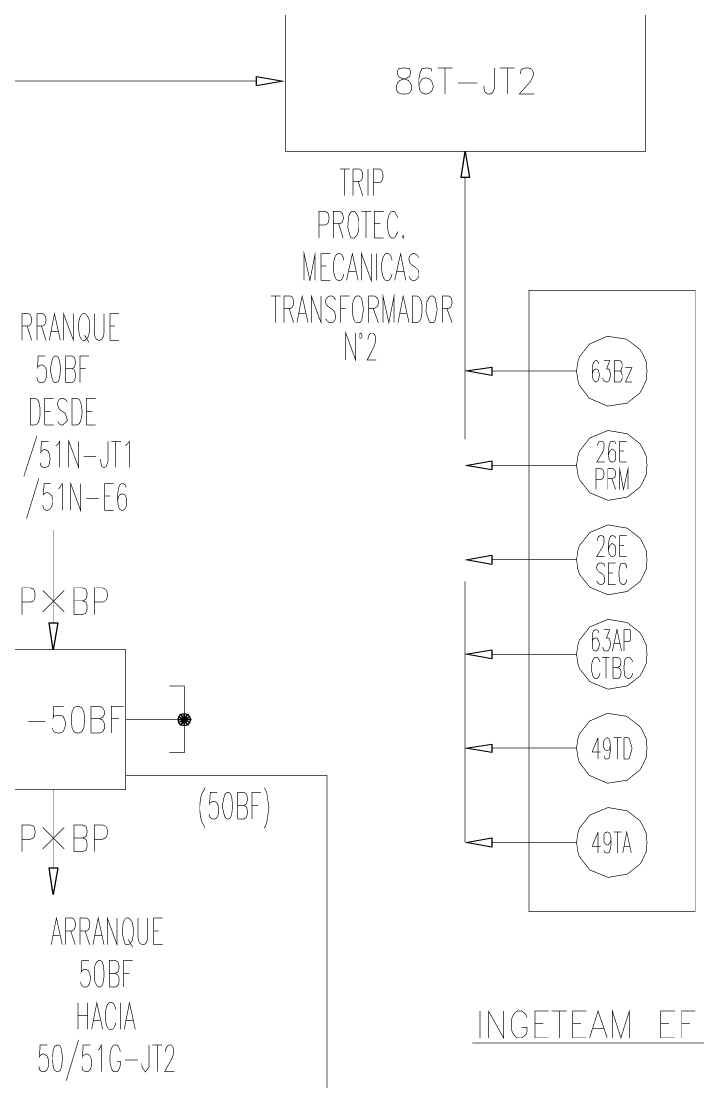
# Model space of a CAD drawing. Header units: millimetres. Extents: x -1355 to 3509, y -1443 to -567.
# Drawn here: x 3351.4 to 3398.1, y -911.3 to -838 of the extents above; entities that cross this region are included whole.
import ezdxf

# ---------------------------------------------------------------- set-up
doc = ezdxf.new("R2010")
doc.units = ezdxf.units.MM

msp = doc.modelspace()

# ---------------------------------------------------------------- linework, layer by layer
at = {"color": 0, "const_width": 0.045}
for points in [[(3394.509, -846.997), (3394.509, -837.267), (3369.6, -837.267), (3369.6, -846.997), (3394.509, -846.997)], [(3377.661, -841.231), (3377.438, -841.276), (3377.347, -841.455), (3377.347, -841.636), (3377.438, -841.816), (3377.573, -841.907), (3377.887, -841.997), (3378.113, -842.085), (3378.248, -842.267), (3378.339, -842.446), (3378.339, -842.718), (3378.248, -842.854), (3378.203, -842.942), (3377.978, -843.032), (3377.661, -843.032), (3377.438, -842.942), (3377.347, -842.854), (3377.3, -842.718), (3377.3, -842.446), (3377.347, -842.267), (3377.526, -842.085), (3377.752, -841.997), (3378.022, -841.907), (3378.203, -841.816), (3378.248, -841.636), (3378.248, -841.455), (3378.203, -841.276), (3377.978, -841.231), (3377.661, -841.231)], [(3374.195, -851.141), (3374.104, -851.232), (3374.013, -851.411), (3373.978, -851.505), (3373.922, -852.235), (3374.107, -852.921), (3374.195, -852.989), (3374.374, -852.989), (3374.465, -852.897), (3374.6, -852.716), (3374.643, -852.537), (3374.688, -852.268), (3374.688, -851.816), (3374.643, -851.59), (3374.6, -851.411), (3374.465, -851.232), (3374.374, -851.141), (3374.195, -851.141)], [(3377.752, -852.807), (3377.708, -852.897), (3377.752, -852.989), (3377.796, -852.897), (3377.752, -852.807)], [(3386.447, -899.565), (3386.447, -856.59), (3397.932, -856.59), (3397.932, -899.565), (3386.447, -899.565)], [(3374.509, -856.997), (3374.418, -857.086), (3374.329, -857.268), (3374.283, -857.402), (3374.239, -857.672), (3374.239, -858.123), (3374.283, -858.394), (3374.329, -858.572), (3374.418, -858.754), (3374.509, -858.842), (3374.734, -858.842), (3374.825, -858.754), (3374.884, -858.66), (3375.013, -857.921), (3374.889, -857.182), (3374.825, -857.086), (3374.734, -856.997), (3374.509, -856.997)], [(3378.383, -858.842), (3378.383, -856.997), (3378.7, -856.997), (3378.878, -857.086), (3378.969, -857.268), (3379.013, -857.402), (3379.057, -857.672), (3379.057, -858.123), (3379.013, -858.394), (3378.969, -858.572), (3378.878, -858.754), (3378.7, -858.842), (3378.383, -858.842)], [(3379.643, -856.997), (3379.553, -857.086), (3379.465, -857.268), (3379.397, -857.349), (3379.321, -858.068), (3379.555, -858.772), (3379.643, -858.842), (3379.826, -858.842), (3379.914, -858.754), (3379.972, -858.66), (3380.104, -857.921), (3379.978, -857.182), (3379.914, -857.086), (3379.826, -856.997), (3379.643, -856.997)], [(3355.59, -858.212), (3355.499, -858.303), (3355.408, -858.484), (3355.365, -858.62), (3355.32, -858.889), (3355.32, -859.338), (3355.365, -859.61), (3355.408, -859.789), (3355.499, -859.968), (3355.59, -860.06), (3355.769, -860.06), (3355.86, -859.968), (3355.995, -859.789), (3356.039, -859.61), (3356.086, -859.338), (3356.086, -858.889), (3356.039, -858.62), (3355.995, -858.484), (3355.86, -858.303), (3355.769, -858.212), (3355.59, -858.212)], [(3374.914, -859.745), (3374.869, -859.608), (3374.825, -859.563), (3374.734, -859.608), (3374.734, -859.88), (3374.825, -859.924), (3374.869, -859.88), (3374.914, -859.745)], [(3394.6, -862.177), (3394.553, -861.546), (3394.283, -860.96), (3394.095, -860.663), (3393.189, -859.98), (3391.864, -859.775), (3390.635, -860.311), (3389.928, -861.209), (3389.823, -861.546), (3389.735, -862.177), (3389.823, -862.807), (3389.914, -863.15), (3390.615, -864.065), (3391.875, -864.61), (3393.225, -864.403), (3394.113, -863.698), (3394.283, -863.394), (3394.553, -862.807), (3394.6, -862.177)], [(3353.699, -861.141), (3353.563, -861.229), (3353.473, -861.502), (3353.382, -861.951), (3353.382, -862.177), (3353.473, -862.628), (3353.563, -862.898), (3353.699, -862.989), (3353.789, -862.989), (3353.925, -862.898), (3354.013, -862.628), (3354.059, -862.177), (3354.059, -861.951), (3354.013, -861.502), (3353.925, -861.229), (3353.789, -861.141), (3353.699, -861.141)], [(3351.986, -865.915), (3351.986, -864.068), (3352.302, -864.068), (3352.482, -864.158), (3352.573, -864.338), (3352.616, -864.52), (3352.663, -864.789), (3352.663, -865.241), (3352.616, -865.464), (3352.573, -865.646), (3352.482, -865.824), (3352.302, -865.915), (3351.986, -865.915)], [(3354.868, -865.915), (3354.868, -864.068), (3355.229, -864.068), (3355.365, -864.158), (3355.455, -864.338), (3355.499, -864.52), (3355.546, -864.789), (3355.546, -865.241), (3355.499, -865.464), (3355.455, -865.646), (3355.365, -865.824), (3355.229, -865.915), (3354.868, -865.915)], [(3394.6, -868.708), (3394.553, -868.077), (3394.283, -867.494), (3394.11, -867.2), (3393.236, -866.52), (3391.908, -866.294), (3390.653, -866.813), (3389.928, -867.731), (3389.823, -868.077), (3389.735, -868.708), (3389.823, -869.338), (3389.928, -869.687), (3390.653, -870.604), (3391.908, -871.127), (3393.236, -870.901), (3394.11, -870.221), (3394.283, -869.924), (3394.553, -869.338), (3394.6, -868.708)], [(3394.6, -875.238), (3394.553, -874.608), (3394.283, -874.024), (3394.11, -873.731), (3393.233, -873.05), (3391.908, -872.824), (3390.653, -873.347), (3389.928, -874.262), (3389.823, -874.608), (3389.735, -875.238), (3389.823, -875.872), (3389.928, -876.221), (3390.653, -877.136), (3391.908, -877.658), (3393.236, -877.432), (3394.11, -876.752), (3394.283, -876.455), (3394.553, -875.872), (3394.6, -875.238)], [(3394.6, -881.772), (3394.553, -881.142), (3394.283, -880.555), (3394.11, -880.262), (3393.236, -879.581), (3391.908, -879.356), (3390.653, -879.878), (3389.928, -880.796), (3389.823, -881.142), (3389.735, -881.772), (3389.823, -882.403), (3389.928, -882.752), (3390.653, -883.67), (3391.908, -884.189), (3393.236, -883.963), (3394.11, -883.283), (3394.283, -882.987), (3394.553, -882.403), (3394.6, -881.772)], [(3333.654, -891.142), (3333.654, -881.456), (3358.563, -881.456), (3358.563, -891.142), (3333.654, -891.142)], [(3355.185, -885.374), (3355.003, -885.464), (3354.868, -885.735), (3354.825, -886.142), (3354.825, -886.411), (3354.868, -886.861), (3355.003, -887.13), (3355.185, -887.221), (3355.32, -887.221), (3355.546, -887.13), (3355.681, -886.861), (3355.725, -886.411), (3355.725, -886.142), (3355.681, -885.735), (3355.546, -885.464), (3355.32, -885.374), (3355.185, -885.374)], [(3394.6, -888.259), (3394.553, -887.625), (3394.283, -887.042), (3394.095, -886.743), (3393.189, -886.06), (3391.864, -885.857), (3390.635, -886.391), (3389.928, -887.289), (3389.823, -887.625), (3389.735, -888.259), (3389.823, -888.89), (3389.914, -889.233), (3390.615, -890.148), (3391.875, -890.693), (3393.225, -890.482), (3394.113, -889.778), (3394.283, -889.473), (3394.553, -888.89), (3394.6, -888.259)], [(3393.022, -889.025), (3393.022, -887.538), (3393.292, -887.538), (3393.383, -887.605), (3393.57, -888.283), (3393.383, -888.961), (3393.292, -889.025), (3393.022, -889.025)], [(3365.59, -891.321), (3365.455, -891.411), (3365.365, -891.682), (3365.274, -892.13), (3365.274, -892.403), (3365.365, -892.808), (3365.455, -893.077), (3365.59, -893.168), (3365.681, -893.168), (3365.816, -893.077), (3365.905, -892.808), (3365.951, -892.403), (3365.951, -892.13), (3365.905, -891.682), (3365.816, -891.411), (3365.681, -891.321), (3365.59, -891.321)], [(3394.6, -894.79), (3394.553, -894.16), (3394.283, -893.573), (3394.11, -893.28), (3393.236, -892.6), (3391.908, -892.374), (3390.653, -892.896), (3389.928, -893.813), (3389.823, -894.16), (3389.735, -894.79), (3389.823, -895.421), (3389.928, -895.77), (3390.653, -896.688), (3391.908, -897.207), (3393.233, -896.981), (3394.11, -896.301), (3394.283, -896.004), (3394.553, -895.421), (3394.6, -894.79)], [(3358.608, -900.013), (3358.517, -900.104), (3358.429, -900.286), (3358.394, -900.377), (3358.339, -901.113), (3358.523, -901.796), (3358.608, -901.861), (3358.787, -901.861), (3358.877, -901.77), (3359.013, -901.591), (3359.059, -901.412), (3359.103, -901.139), (3359.103, -900.735), (3359.059, -900.465), (3359.013, -900.286), (3358.877, -900.104), (3358.787, -900.013), (3358.608, -900.013)], [(3356.716, -902.943), (3356.582, -903.034), (3356.447, -903.303), (3356.4, -903.752), (3356.4, -904.022), (3356.447, -904.43), (3356.582, -904.699), (3356.716, -904.791), (3356.807, -904.791), (3356.942, -904.699), (3357.03, -904.43), (3357.077, -904.022), (3357.077, -903.752), (3357.03, -903.303), (3356.942, -903.034), (3356.807, -902.943), (3356.716, -902.943)], [(3353.834, -908.799), (3353.652, -908.888), (3353.563, -909.157), (3353.517, -909.609), (3353.517, -909.834), (3353.563, -910.283), (3353.652, -910.556), (3353.834, -910.644), (3353.925, -910.644), (3354.059, -910.556), (3354.148, -910.283), (3354.194, -909.834), (3354.194, -909.609), (3354.148, -909.157), (3354.059, -908.888), (3353.925, -908.799), (3353.834, -908.799)]]:
    msp.add_lwpolyline(points, close=True, dxfattribs=at)
for points in [[(3379.735, -841.455), (3379.69, -841.276), (3379.465, -841.231), (3379.283, -841.231), (3379.057, -841.276), (3378.922, -841.545), (3378.834, -841.997), (3378.834, -842.446), (3378.922, -842.807), (3379.057, -842.942), (3379.283, -843.032), (3379.374, -843.032), (3379.6, -842.942), (3379.735, -842.807), (3379.826, -842.537), (3379.826, -842.446), (3379.735, -842.176), (3379.6, -841.997), (3379.374, -841.907), (3379.283, -841.907), (3379.057, -841.997), (3378.922, -842.176), (3378.834, -842.446)], [(3380.14, -841.231), (3381.175, -841.231)], [(3380.635, -841.231), (3380.635, -843.032)], [(3384.057, -841.231), (3384.057, -842.628), (3383.969, -842.854), (3383.922, -842.942), (3383.743, -843.032), (3383.609, -843.032), (3383.474, -842.942), (3383.383, -842.854), (3383.339, -842.628), (3383.339, -842.446)], [(3384.418, -841.231), (3385.456, -841.231)], [(3384.96, -841.231), (3384.96, -843.032)], [(3385.861, -841.636), (3385.861, -841.545), (3385.905, -841.367), (3385.995, -841.276), (3386.13, -841.231), (3386.447, -841.231), (3386.582, -841.276), (3386.67, -841.367), (3386.761, -841.545), (3386.761, -841.728), (3386.535, -842.176), (3385.77, -843.032), (3386.806, -843.032)], [(3367.617, -842.132), (3348.608, -842.132)], [(3381.535, -842.267), (3382.887, -842.267)], [(3373.383, -848.211), (3374.057, -848.211)], [(3373.699, -848.211), (3373.699, -850.059)], [(3374.283, -850.059), (3374.283, -848.211), (3374.734, -848.211), (3374.869, -848.302), (3374.914, -848.393), (3374.96, -848.572), (3374.96, -848.754), (3374.914, -848.889), (3374.869, -848.98), (3374.734, -849.068), (3374.283, -849.068)], [(3375.321, -848.211), (3375.321, -850.059)], [(3375.679, -850.059), (3375.679, -848.211), (3376.13, -848.211), (3376.265, -848.302), (3376.309, -848.393), (3376.356, -848.572), (3376.356, -848.798), (3376.309, -848.977), (3376.265, -849.068), (3376.13, -849.158), (3375.679, -849.158)], [(3374.643, -849.068), (3374.96, -850.059)], [(3382.03, -848.798), (3382.03, -866.907)], [(3371.943, -852.989), (3371.943, -851.141), (3372.347, -851.141), (3372.526, -851.232), (3372.573, -851.32), (3372.617, -851.502), (3372.617, -851.725), (3372.573, -851.907), (3372.526, -851.997), (3372.347, -852.085), (3371.943, -852.085)], [(3372.931, -852.989), (3372.931, -851.141), (3373.383, -851.141), (3373.517, -851.232), (3373.565, -851.32), (3373.608, -851.502), (3373.608, -851.681), (3373.565, -851.816), (3373.517, -851.907), (3373.383, -851.997), (3372.931, -851.997)], [(3374.869, -851.141), (3375.544, -851.141)], [(3375.183, -851.141), (3375.183, -852.989)], [(3375.769, -852.989), (3375.769, -851.141), (3376.4, -851.141)], [(3377.391, -851.59), (3377.212, -851.232), (3377.121, -851.141), (3376.943, -851.141), (3376.852, -851.232), (3376.761, -851.411), (3376.717, -851.59), (3376.67, -851.816), (3376.67, -852.268), (3376.717, -852.537), (3376.761, -852.716), (3376.852, -852.897), (3376.943, -852.989), (3377.121, -852.989), (3377.212, -852.897), (3377.391, -852.537)], [(3373.292, -851.997), (3373.608, -852.989)], [(3375.769, -851.997), (3376.174, -851.997)], [(3375.769, -852.989), (3376.4, -852.989)], [(3370.905, -855.915), (3370.905, -854.068), (3371.309, -855.915), (3371.669, -854.068), (3371.669, -855.915)], [(3372.077, -855.915), (3372.077, -854.068), (3372.708, -854.068)], [(3373.652, -854.52), (3373.608, -854.337), (3373.517, -854.158), (3373.426, -854.068), (3373.248, -854.068), (3373.113, -854.158), (3373.022, -854.337), (3372.978, -854.52), (3372.931, -854.745), (3372.931, -855.194), (3372.978, -855.463), (3373.022, -855.646), (3373.113, -855.824), (3373.248, -855.915), (3373.426, -855.915), (3373.517, -855.824), (3373.608, -855.646), (3373.652, -855.463)], [(3373.834, -855.915), (3374.239, -854.068), (3374.643, -855.915)], [(3374.869, -855.915), (3374.869, -854.068), (3375.544, -855.915), (3375.544, -854.068)], [(3375.905, -854.068), (3375.905, -855.915)], [(3376.986, -854.52), (3376.94, -854.337), (3376.852, -854.158), (3376.761, -854.068), (3376.535, -854.068), (3376.447, -854.158), (3376.356, -854.337), (3376.309, -854.52), (3376.265, -854.745), (3376.265, -855.194), (3376.309, -855.463), (3376.356, -855.646), (3376.447, -855.824), (3376.535, -855.915), (3376.761, -855.915), (3376.852, -855.824), (3376.94, -855.646), (3376.986, -855.463)], [(3377.166, -855.915), (3377.573, -854.068), (3377.931, -855.915)], [(3378.834, -854.337), (3378.7, -854.158), (3378.561, -854.068), (3378.383, -854.068), (3378.248, -854.158), (3378.157, -854.337), (3378.157, -854.52), (3378.203, -854.654), (3378.248, -854.745), (3378.339, -854.834), (3378.609, -855.015), (3378.787, -855.194), (3378.834, -855.376), (3378.834, -855.646), (3378.7, -855.824), (3378.561, -855.915), (3378.383, -855.915), (3378.248, -855.824), (3378.157, -855.646)], [(3372.077, -854.924), (3372.435, -854.924)], [(3374.013, -855.285), (3374.465, -855.285)], [(3377.3, -855.285), (3377.796, -855.285)], [(3372.077, -855.915), (3372.708, -855.915)], [(3376.356, -858.842), (3376.356, -856.997), (3376.761, -858.842), (3377.121, -856.997), (3377.121, -858.842)], [(3368.608, -856.997), (3369.283, -856.997)], [(3368.922, -856.997), (3368.922, -858.842)], [(3369.508, -858.842), (3369.508, -856.997), (3369.96, -856.997), (3370.095, -857.086), (3370.139, -857.177), (3370.183, -857.355), (3370.183, -857.494), (3370.139, -857.672), (3370.095, -857.763), (3369.96, -857.851), (3369.508, -857.851)], [(3370.409, -858.842), (3370.769, -856.997), (3371.174, -858.842)], [(3371.4, -858.842), (3371.4, -856.997), (3372.077, -858.842), (3372.077, -856.997)], [(3373.069, -857.268), (3372.978, -857.086), (3372.843, -856.997), (3372.661, -856.997), (3372.526, -857.086), (3372.391, -857.268), (3372.391, -857.402), (3372.435, -857.581), (3372.617, -857.763), (3372.887, -857.942), (3372.978, -858.032), (3373.022, -858.123), (3373.069, -858.303), (3373.069, -858.572), (3372.978, -858.754), (3372.843, -858.842), (3372.661, -858.842), (3372.526, -858.754), (3372.391, -858.572)], [(3373.426, -858.842), (3373.426, -856.997), (3374.057, -856.997)], [(3375.365, -858.842), (3375.365, -856.997), (3375.769, -856.997), (3375.905, -857.086), (3375.995, -857.177), (3376.04, -857.355), (3376.04, -857.494), (3375.995, -857.672), (3375.905, -857.763), (3375.769, -857.851), (3375.365, -857.851)], [(3377.391, -858.842), (3377.752, -856.997), (3378.157, -858.842)], [(3380.455, -858.842), (3380.455, -856.997), (3380.905, -856.997), (3381.04, -857.086), (3381.086, -857.177), (3381.13, -857.355), (3381.13, -857.494), (3381.086, -857.672), (3381.04, -857.763), (3380.905, -857.851), (3380.455, -857.851)], [(3351.399, -860.06), (3351.399, -858.212), (3351.851, -858.212), (3351.986, -858.303), (3352.03, -858.394), (3352.077, -858.572), (3352.077, -858.708), (3352.03, -858.889), (3351.986, -858.977), (3351.851, -859.068), (3351.399, -859.068)], [(3352.437, -860.06), (3352.437, -858.212), (3352.842, -858.212), (3352.977, -858.303), (3353.022, -858.394), (3353.068, -858.572), (3353.068, -858.708), (3353.022, -858.889), (3352.977, -858.977), (3352.842, -859.068), (3352.437, -859.068)], [(3353.294, -860.06), (3353.652, -858.212), (3354.059, -860.06)], [(3354.282, -860.06), (3354.282, -858.212), (3354.96, -860.06), (3354.96, -858.212)], [(3356.4, -858.212), (3356.4, -859.52), (3356.447, -859.789), (3356.534, -859.968), (3356.716, -860.06), (3356.807, -860.06), (3356.942, -859.968), (3357.03, -859.789), (3357.077, -859.52), (3357.077, -858.212)], [(3357.482, -860.06), (3357.482, -858.212), (3358.113, -858.212)], [(3369.869, -857.851), (3370.183, -858.842)], [(3370.543, -858.212), (3370.995, -858.212)], [(3373.426, -857.851), (3373.787, -857.851)], [(3375.679, -857.851), (3376.04, -858.842)], [(3377.526, -858.212), (3377.978, -858.212)], [(3380.769, -857.851), (3381.13, -858.842)], [(3351.76, -859.068), (3352.077, -860.06)], [(3352.752, -859.068), (3353.068, -860.06)], [(3353.428, -859.429), (3353.925, -859.429)], [(3355.725, -859.698), (3356.039, -860.194)], [(3357.482, -859.068), (3357.842, -859.068)], [(3373.787, -861.411), (3373.787, -859.563), (3374.465, -861.411), (3374.465, -859.563)], [(3375.321, -860.015), (3375.321, -859.924), (3375.365, -859.745), (3375.409, -859.654), (3375.5, -859.563), (3375.679, -859.563), (3375.769, -859.654), (3375.814, -859.745), (3375.86, -859.924), (3375.86, -860.103), (3375.726, -860.511), (3375.274, -861.411), (3375.905, -861.411)], [(3357.482, -860.06), (3358.113, -860.06)], [(3353.022, -861.141), (3352.526, -861.141), (3352.482, -861.951), (3352.526, -861.863), (3352.663, -861.772), (3352.842, -861.772), (3352.977, -861.863), (3353.068, -861.998), (3353.113, -862.268), (3353.113, -862.446), (3353.068, -862.716), (3352.977, -862.898), (3352.842, -862.989), (3352.663, -862.989), (3352.526, -862.898), (3352.482, -862.807), (3352.437, -862.628)], [(3354.42, -862.989), (3354.42, -861.141), (3354.868, -861.141), (3355.003, -861.229), (3355.051, -861.32), (3355.094, -861.502), (3355.094, -861.681), (3355.051, -861.863), (3355.003, -861.951), (3354.868, -861.998), (3354.42, -861.998)], [(3355.408, -862.989), (3355.408, -861.141), (3356.042, -861.141)], [(3391.266, -861.681), (3391.221, -861.546), (3391.13, -861.455), (3391.04, -861.455), (3390.952, -861.546), (3390.861, -861.725), (3390.814, -862.086), (3390.814, -862.446), (3390.861, -862.716), (3390.952, -862.851), (3391.04, -862.942), (3391.087, -862.942), (3391.221, -862.851), (3391.266, -862.716), (3391.31, -862.494), (3391.31, -862.446), (3391.266, -862.22), (3391.221, -862.086), (3391.087, -862.042), (3391.04, -862.042), (3390.952, -862.086), (3390.861, -862.22), (3390.814, -862.446)], [(3391.626, -861.455), (3392.03, -861.455), (3391.806, -862.042), (3391.94, -862.042), (3392.03, -862.086), (3392.03, -862.177), (3392.075, -862.355), (3392.075, -862.494), (3392.03, -862.716), (3391.987, -862.851), (3391.852, -862.942), (3391.761, -862.942), (3391.626, -862.851), (3391.582, -862.807), (3391.535, -862.672)], [(3392.347, -862.942), (3392.347, -861.455), (3392.708, -861.455), (3392.843, -861.546), (3392.843, -861.59), (3392.887, -861.725), (3392.887, -861.863), (3392.843, -862.042), (3392.843, -862.086), (3392.708, -862.177), (3392.347, -862.177)], [(3354.868, -861.998), (3355.003, -862.086), (3355.051, -862.177), (3355.094, -862.355), (3355.094, -862.628), (3355.051, -862.807), (3355.003, -862.898), (3354.868, -862.989), (3354.42, -862.989)], [(3355.408, -861.998), (3355.816, -861.998)], [(3383.878, -862.177), (3389.735, -862.177)], [(3392.708, -862.177), (3392.843, -862.22), (3392.843, -862.312), (3392.887, -862.446), (3392.887, -862.672), (3392.843, -862.807), (3392.843, -862.851), (3392.708, -862.942), (3392.347, -862.942)], [(3393.113, -862.942), (3393.562, -861.951), (3393.113, -861.951)], [(3393.113, -862.942), (3393.562, -862.942)], [(3352.977, -865.915), (3352.977, -864.068), (3353.608, -864.068)], [(3354.555, -864.338), (3354.42, -864.158), (3354.282, -864.068), (3354.103, -864.068), (3353.968, -864.158), (3353.877, -864.338), (3353.877, -864.52), (3353.925, -864.698), (3353.968, -864.789), (3354.059, -864.88), (3354.329, -865.06), (3354.414, -865.135), (3354.555, -865.614), (3354.209, -865.924), (3354.103, -865.915), (3353.968, -865.824), (3353.877, -865.646)], [(3355.86, -865.915), (3355.86, -864.068), (3356.491, -864.068)], [(3352.977, -864.969), (3353.382, -864.969)], [(3355.86, -864.969), (3356.265, -864.969)], [(3352.977, -865.915), (3353.608, -865.915)], [(3355.86, -865.915), (3356.491, -865.915)], [(3352.437, -866.681), (3351.534, -869.473)], [(3353.247, -867.042), (3352.752, -867.042), (3352.708, -867.807), (3352.752, -867.716), (3352.887, -867.629), (3353.022, -867.629), (3353.203, -867.716), (3353.294, -867.898), (3353.337, -868.168), (3353.337, -868.347), (3353.294, -868.62), (3353.203, -868.798), (3353.022, -868.843), (3352.887, -868.843), (3352.752, -868.798), (3352.708, -868.708), (3352.661, -868.529)], [(3353.742, -867.355), (3353.877, -867.268), (3354.013, -867.042), (3354.013, -868.843)], [(3354.643, -868.843), (3354.643, -867.042), (3355.32, -868.843), (3355.32, -867.042)], [(3357.347, -867.042), (3357.347, -868.438), (3357.256, -868.708), (3357.212, -868.798), (3357.121, -868.843), (3357.03, -868.843), (3356.942, -868.798), (3356.895, -868.708), (3356.851, -868.438), (3356.851, -868.258)], [(3357.573, -867.042), (3358.247, -867.042)], [(3357.887, -867.042), (3357.887, -868.843)], [(3358.563, -867.355), (3358.652, -867.268), (3358.834, -867.042), (3358.834, -868.843)], [(3391.175, -867.355), (3391.175, -867.312), (3391.221, -867.177), (3391.266, -867.086), (3391.356, -867.042), (3391.492, -867.042), (3391.582, -867.086), (3391.626, -867.177), (3391.626, -867.581), (3391.535, -867.807), (3391.13, -868.482), (3391.67, -868.482)], [(3392.436, -867.221), (3392.392, -867.086), (3392.256, -867.042), (3392.166, -867.042), (3392.075, -867.086), (3391.987, -867.312), (3391.94, -867.672), (3391.94, -867.986), (3391.987, -868.303), (3392.075, -868.438), (3392.166, -868.482), (3392.213, -868.482), (3392.347, -868.438), (3392.436, -868.303), (3392.436, -867.807), (3392.347, -867.672), (3392.213, -867.581), (3392.166, -867.581), (3392.075, -867.672), (3391.987, -867.807), (3391.94, -867.986)], [(3392.708, -868.482), (3392.708, -867.042), (3393.201, -867.042)], [(3392.708, -867.716), (3393.022, -867.716)], [(3355.681, -868.077), (3356.534, -868.077)], [(3392.708, -868.482), (3393.201, -868.482)], [(3383.878, -868.708), (3389.735, -868.708)], [(3391.087, -870.376), (3391.087, -868.934), (3391.401, -868.934), (3391.535, -868.977), (3391.582, -869.069), (3391.626, -869.203), (3391.626, -869.429), (3391.582, -869.564), (3391.535, -869.608), (3391.401, -869.698), (3391.087, -869.698)], [(3391.896, -870.376), (3391.896, -868.934), (3392.213, -868.934), (3392.347, -868.977), (3392.392, -869.069), (3392.436, -869.203), (3392.436, -869.338), (3392.392, -869.473), (3392.347, -869.564), (3392.213, -869.608), (3391.896, -869.608)], [(3392.708, -870.376), (3392.708, -868.934), (3392.978, -870.376), (3393.292, -868.934), (3393.292, -870.376)], [(3352.573, -869.608), (3351.716, -872.403)], [(3353.382, -869.969), (3352.933, -869.969), (3352.887, -870.734), (3352.933, -870.69), (3353.068, -870.6), (3353.203, -870.6), (3353.337, -870.69), (3353.473, -870.824), (3353.517, -871.095), (3353.517, -871.276), (3353.473, -871.546), (3353.337, -871.725), (3353.203, -871.816), (3353.068, -871.816), (3352.933, -871.725), (3352.887, -871.637), (3352.842, -871.455)], [(3353.925, -870.329), (3354.013, -870.241), (3354.194, -869.969), (3354.194, -871.816)], [(3354.777, -871.816), (3354.777, -869.969), (3355.455, -871.816), (3355.455, -869.969)], [(3357.121, -871.816), (3357.121, -869.969), (3357.752, -869.969)], [(3358.608, -870.241), (3358.563, -870.06), (3358.429, -869.969), (3358.291, -869.969), (3358.156, -870.06), (3358.068, -870.329), (3358.022, -870.734), (3358.022, -871.185), (3358.068, -871.546), (3358.156, -871.725), (3358.291, -871.816), (3358.382, -871.816), (3358.517, -871.725), (3358.608, -871.546), (3358.652, -871.276), (3358.652, -871.185), (3358.608, -870.915), (3358.517, -870.734), (3358.382, -870.69), (3358.291, -870.69), (3358.156, -870.734), (3358.068, -870.915), (3358.022, -871.185)], [(3392.166, -869.608), (3392.436, -870.376)], [(3355.86, -871.007), (3356.716, -871.007)], [(3357.121, -870.824), (3357.482, -870.824)], [(3357.121, -871.816), (3357.752, -871.816)], [(3353.563, -879.608), (3353.563, -873.168)], [(3391.175, -873.934), (3391.175, -873.843), (3391.221, -873.708), (3391.266, -873.62), (3391.356, -873.573), (3391.492, -873.573), (3391.582, -873.62), (3391.626, -873.708), (3391.626, -874.112), (3391.535, -874.338), (3391.13, -875.015), (3391.67, -875.015)], [(3392.436, -873.755), (3392.392, -873.62), (3392.256, -873.573), (3392.166, -873.573), (3392.075, -873.62), (3391.987, -873.843), (3391.94, -874.203), (3391.94, -874.564), (3391.987, -874.834), (3392.075, -874.969), (3392.166, -875.015), (3392.213, -875.015), (3392.347, -874.969), (3392.436, -874.834), (3392.436, -874.338), (3392.347, -874.203), (3392.213, -874.112), (3392.166, -874.112), (3392.075, -874.203), (3391.987, -874.338), (3391.94, -874.564)], [(3392.708, -875.015), (3392.708, -873.573), (3393.201, -873.573)], [(3392.708, -874.25), (3393.022, -874.25)], [(3392.708, -875.015), (3393.201, -875.015)], [(3383.878, -875.238), (3389.735, -875.238)], [(3391.67, -875.69), (3391.626, -875.511), (3391.492, -875.464), (3391.356, -875.464), (3391.221, -875.511), (3391.13, -875.69), (3391.13, -875.825), (3391.175, -875.96), (3391.31, -876.095), (3391.535, -876.23), (3391.626, -876.321), (3391.626, -876.364), (3391.67, -876.502), (3391.67, -876.725), (3391.626, -876.86), (3391.492, -876.951), (3391.356, -876.951), (3391.221, -876.86), (3391.13, -876.725)], [(3391.94, -876.951), (3391.94, -875.464), (3392.436, -875.464)], [(3393.201, -875.825), (3393.201, -875.69), (3393.113, -875.511), (3393.057, -875.476), (3392.8, -875.511), (3392.696, -875.761), (3392.708, -875.825), (3392.661, -876.007), (3392.661, -876.364), (3392.708, -876.59), (3392.708, -876.725), (3392.796, -876.86), (3392.887, -876.951), (3393.022, -876.951), (3393.113, -876.86), (3393.201, -876.725), (3393.201, -876.59)], [(3391.94, -876.141), (3392.256, -876.141)], [(3351.399, -879.024), (3351.399, -877.177), (3351.986, -877.177), (3352.212, -877.268), (3352.256, -877.356), (3352.302, -877.538), (3352.302, -877.807), (3352.256, -877.986), (3352.212, -878.077), (3351.986, -878.168), (3351.399, -878.168)], [(3355.003, -879.024), (3355.003, -877.177), (3355.59, -877.177), (3355.816, -877.268), (3355.86, -877.356), (3355.904, -877.538), (3355.904, -877.716), (3355.86, -877.898), (3355.816, -877.986), (3355.59, -878.077), (3355.003, -878.077)], [(3356.4, -879.024), (3356.4, -877.177), (3356.986, -877.177), (3357.168, -877.268), (3357.256, -877.356), (3357.303, -877.538), (3357.303, -877.807), (3357.256, -877.986), (3357.168, -878.077), (3356.986, -878.168), (3356.4, -878.168)], [(3382.03, -876.725), (3382.03, -894.79)], [(3391.94, -876.951), (3392.436, -876.951)], [(3352.842, -878.843), (3354.329, -877.356)], [(3354.329, -878.843), (3352.842, -877.356)], [(3355.59, -878.077), (3355.816, -878.168), (3355.86, -878.259), (3355.904, -878.394), (3355.904, -878.664), (3355.86, -878.843), (3355.816, -878.934), (3355.59, -879.024), (3355.003, -879.024)], [(3391.266, -880.285), (3391.221, -880.15), (3391.087, -880.06), (3391.04, -880.06), (3390.905, -880.15), (3390.814, -880.374), (3390.814, -881.321), (3390.905, -881.5), (3391.04, -881.547), (3391.087, -881.547), (3391.175, -881.5), (3391.266, -881.321), (3391.31, -881.142), (3391.31, -881.05), (3391.266, -880.869), (3391.175, -880.69), (3391.087, -880.646), (3391.04, -880.646), (3390.905, -880.69), (3390.814, -880.869), (3390.814, -881.05)], [(3391.626, -880.06), (3392.03, -880.06), (3391.806, -880.646), (3391.896, -880.646), (3391.987, -880.69), (3392.03, -880.781), (3392.075, -881.007), (3392.075, -881.142), (3392.03, -881.321), (3391.94, -881.502), (3391.852, -881.547), (3391.717, -881.547), (3391.626, -881.502), (3391.582, -881.411), (3391.535, -881.276)], [(3392.213, -881.547), (3392.527, -880.06), (3392.843, -881.547)], [(3393.022, -881.547), (3393.022, -880.06), (3393.383, -880.06), (3393.445, -880.11), (3393.445, -880.822), (3393.383, -880.869), (3393.022, -880.869)], [(3392.347, -881.05), (3392.708, -881.05)], [(3383.878, -881.772), (3389.735, -881.772)], [(3391.356, -882.312), (3391.31, -882.177), (3391.221, -882.042), (3391.175, -881.995), (3390.996, -881.995), (3390.952, -882.042), (3390.861, -882.177), (3390.814, -882.312), (3390.77, -882.538), (3390.77, -882.898), (3390.861, -883.259), (3390.952, -883.394), (3390.996, -883.438), (3391.175, -883.438), (3391.221, -883.394), (3391.31, -883.259), (3391.356, -883.077)], [(3391.492, -881.995), (3392.03, -881.995)], [(3391.761, -881.995), (3391.761, -883.438)], [(3392.256, -883.438), (3392.256, -881.995), (3392.57, -881.995), (3392.708, -882.042), (3392.752, -882.133), (3392.796, -882.268), (3392.796, -882.403), (3392.752, -882.538), (3392.708, -882.629), (3392.57, -882.673), (3392.256, -882.673)], [(3393.609, -882.312), (3393.562, -882.177), (3393.474, -882.042), (3393.383, -881.995), (3393.248, -881.995), (3393.157, -882.042), (3393.066, -882.177), (3393.066, -882.312), (3393.022, -882.538), (3393.022, -882.898), (3393.066, -883.077), (3393.066, -883.259), (3393.157, -883.394), (3393.248, -883.438), (3393.383, -883.438), (3393.474, -883.394), (3393.562, -883.259), (3393.609, -883.077)], [(3392.57, -882.673), (3392.708, -882.764), (3392.752, -882.807), (3392.796, -882.942), (3392.796, -883.168), (3392.752, -883.303), (3392.708, -883.394), (3392.57, -883.438), (3392.256, -883.438)], [(3361.582, -883.978), (3362.617, -883.978), (3362.617, -888.573), (3361.582, -888.573)], [(3354.282, -885.374), (3353.608, -885.374), (3353.563, -886.142), (3353.608, -886.051), (3353.834, -886.004), (3354.013, -886.004), (3354.239, -886.051), (3354.329, -886.23), (3354.42, -886.5), (3354.42, -886.681), (3354.329, -886.951), (3354.239, -887.13), (3354.013, -887.221), (3353.834, -887.221), (3353.608, -887.13), (3353.473, -886.861)], [(3356.177, -887.221), (3356.177, -885.374), (3356.76, -885.374), (3356.986, -885.464), (3357.121, -885.735), (3357.121, -885.916), (3357.03, -886.051), (3356.986, -886.142), (3356.76, -886.23), (3356.177, -886.23)], [(3357.573, -887.221), (3357.573, -885.374), (3358.429, -885.374)], [(3351.851, -886.411), (3353.022, -886.411)], [(3356.76, -886.23), (3356.986, -886.321), (3357.121, -886.59), (3357.121, -886.861), (3356.986, -887.13), (3356.76, -887.221), (3356.177, -887.221)], [(3357.573, -886.23), (3358.113, -886.23)], [(3358.563, -886.276), (3362.617, -886.276)], [(3391.221, -887.538), (3390.814, -888.529), (3391.401, -888.529)], [(3391.221, -887.538), (3391.221, -889.025)], [(3392.075, -888.033), (3392.03, -888.259), (3391.987, -888.394), (3391.852, -888.438), (3391.806, -888.438), (3391.717, -888.394), (3391.626, -888.259), (3391.582, -888.033), (3391.582, -887.942), (3391.626, -887.764), (3391.717, -887.625), (3391.806, -887.538), (3391.852, -887.538), (3391.987, -887.625), (3392.03, -887.764), (3392.075, -888.033), (3392.075, -888.394), (3392.03, -888.752), (3391.987, -888.934), (3391.852, -889.025), (3391.761, -889.025), (3391.67, -888.934), (3391.626, -888.799)], [(3392.301, -887.538), (3392.843, -887.538)], [(3392.57, -887.538), (3392.57, -889.025)], [(3383.878, -888.256), (3389.735, -888.256)], [(3358.563, -890.151), (3372.482, -890.151)], [(3372.482, -912.222), (3372.482, -890.151)], [(3353.563, -896.547), (3353.563, -891.142)], [(3364.06, -891.004), (3363.969, -891.185), (3363.834, -891.411), (3363.743, -891.772), (3363.699, -892.221), (3363.699, -892.582), (3363.743, -892.987), (3363.834, -893.347), (3364.06, -893.799)], [(3368.157, -891.004), (3368.248, -891.185), (3368.327, -891.365), (3368.476, -892.401), (3368.318, -893.438), (3368.248, -893.617), (3368.157, -893.799)], [(3364.916, -891.321), (3364.42, -891.321), (3364.374, -892.13), (3364.42, -892.042), (3364.555, -891.951), (3364.734, -891.951), (3364.869, -892.042), (3364.96, -892.221), (3365.003, -892.491), (3365.003, -892.673), (3364.96, -892.899), (3364.869, -893.077), (3364.734, -893.168), (3364.555, -893.168), (3364.42, -893.077), (3364.374, -892.987), (3364.329, -892.808)], [(3366.312, -893.168), (3366.312, -891.321), (3366.76, -891.321), (3366.895, -891.411), (3366.942, -891.5), (3366.986, -891.682), (3366.986, -891.861), (3366.942, -892.042), (3366.895, -892.13), (3366.76, -892.221), (3366.312, -892.221)], [(3367.303, -893.168), (3367.303, -891.321), (3367.934, -891.321)], [(3366.76, -892.221), (3366.895, -892.312), (3366.942, -892.403), (3366.986, -892.582), (3366.986, -892.808), (3366.942, -892.987), (3366.895, -893.077), (3366.76, -893.168), (3366.312, -893.168)], [(3367.303, -892.221), (3367.708, -892.221)], [(3351.399, -895.421), (3351.399, -893.573), (3351.986, -893.573), (3352.212, -893.664), (3352.256, -893.752), (3352.302, -893.934), (3352.302, -894.204), (3352.256, -894.382), (3352.212, -894.473), (3351.986, -894.564), (3351.399, -894.564)], [(3352.842, -895.239), (3354.329, -893.752)], [(3354.329, -895.239), (3352.842, -893.752)], [(3355.003, -895.421), (3355.003, -893.573), (3355.59, -893.573), (3355.816, -893.664), (3355.86, -893.752), (3355.904, -893.934), (3355.904, -894.113), (3355.86, -894.295), (3355.816, -894.382), (3355.59, -894.473), (3355.003, -894.473)], [(3356.4, -895.421), (3356.4, -893.573), (3356.986, -893.573), (3357.168, -893.664), (3357.256, -893.752), (3357.303, -893.934), (3357.303, -894.204), (3357.256, -894.382), (3357.168, -894.473), (3356.986, -894.564), (3356.4, -894.564)], [(3391.221, -894.069), (3390.814, -895.06), (3391.401, -895.06)], [(3391.221, -894.069), (3391.221, -895.509)], [(3392.122, -894.564), (3392.075, -894.743), (3391.987, -894.878), (3391.896, -894.969), (3391.852, -894.969), (3391.717, -894.878), (3391.626, -894.743), (3391.626, -894.248), (3391.717, -894.113), (3391.852, -894.069), (3391.896, -894.069), (3391.987, -894.113), (3392.075, -894.248), (3392.122, -894.564), (3392.122, -894.878), (3392.075, -895.239), (3391.987, -895.465), (3391.896, -895.509), (3391.806, -895.509), (3391.67, -895.465), (3391.626, -895.33)], [(3392.301, -894.069), (3392.843, -894.069)], [(3392.57, -894.069), (3392.57, -895.509)], [(3392.932, -895.509), (3393.201, -894.069), (3393.518, -895.509)], [(3355.59, -894.473), (3355.816, -894.564), (3355.86, -894.656), (3355.904, -894.834), (3355.904, -895.104), (3355.86, -895.239), (3355.816, -895.33), (3355.59, -895.421), (3355.003, -895.421)], [(3383.878, -894.79), (3389.735, -894.79)], [(3393.022, -895.06), (3393.427, -895.06)], [(3353.428, -901.861), (3353.787, -900.013), (3354.194, -901.861)], [(3354.42, -901.861), (3354.42, -900.013), (3354.868, -900.013), (3355.003, -900.104), (3355.051, -900.195), (3355.094, -900.374), (3355.094, -900.556), (3355.051, -900.735), (3355.003, -900.825), (3354.868, -900.916), (3354.42, -900.916)], [(3355.408, -901.861), (3355.408, -900.013), (3355.86, -900.013), (3355.995, -900.104), (3356.042, -900.195), (3356.086, -900.374), (3356.086, -900.556), (3356.042, -900.735), (3355.995, -900.825), (3355.86, -900.916), (3355.408, -900.916)], [(3356.312, -901.861), (3356.673, -900.013), (3357.077, -901.861)], [(3357.303, -901.861), (3357.303, -900.013), (3357.977, -901.861), (3357.977, -900.013)], [(3359.417, -900.013), (3359.417, -901.321), (3359.465, -901.591), (3359.555, -901.77), (3359.734, -901.861), (3359.825, -901.861), (3359.96, -901.77), (3360.051, -901.591), (3360.094, -901.321), (3360.094, -900.013)], [(3360.499, -901.861), (3360.499, -900.013), (3361.13, -900.013)], [(3353.563, -901.23), (3354.013, -901.23)], [(3354.777, -900.916), (3355.094, -901.861)], [(3355.769, -900.916), (3356.086, -901.861)], [(3356.447, -901.23), (3356.942, -901.23)], [(3358.743, -901.5), (3359.059, -902.042)], [(3360.499, -900.916), (3360.86, -900.916)], [(3360.499, -901.861), (3361.13, -901.861)], [(3356.039, -902.943), (3355.546, -902.943), (3355.499, -903.752), (3355.546, -903.664), (3355.681, -903.573), (3355.86, -903.573), (3355.995, -903.664), (3356.086, -903.843), (3356.13, -904.069), (3356.13, -904.248), (3356.086, -904.517), (3355.995, -904.699), (3355.86, -904.791), (3355.681, -904.791), (3355.546, -904.699), (3355.499, -904.608), (3355.455, -904.43)], [(3357.437, -904.791), (3357.437, -902.943), (3357.842, -902.943), (3358.022, -903.034), (3358.068, -903.122), (3358.113, -903.303), (3358.113, -903.482), (3358.068, -903.664), (3358.022, -903.752), (3357.842, -903.843), (3357.437, -903.843)], [(3358.429, -904.791), (3358.429, -902.943), (3359.059, -902.943)], [(3357.842, -903.843), (3358.022, -903.934), (3358.068, -904.022), (3358.113, -904.16), (3358.113, -904.43), (3358.068, -904.608), (3358.022, -904.699), (3357.842, -904.791), (3357.437, -904.791)], [(3358.429, -903.843), (3358.834, -903.843)], [(3355.274, -905.87), (3355.274, -907.717)], [(3355.951, -905.87), (3355.951, -907.717)], [(3356.221, -907.717), (3356.582, -905.87), (3356.986, -907.717)], [(3357.887, -906.322), (3357.842, -906.139), (3357.752, -905.961), (3357.661, -905.87), (3357.437, -905.87), (3357.347, -905.961), (3357.256, -906.139), (3357.212, -906.322), (3357.165, -906.591), (3357.165, -906.996), (3357.212, -907.265), (3357.256, -907.448), (3357.347, -907.627), (3357.437, -907.717), (3357.661, -907.717), (3357.752, -907.627), (3357.842, -907.448), (3357.887, -907.265)], [(3358.203, -905.87), (3358.203, -907.717)], [(3358.473, -907.717), (3358.834, -905.87), (3359.239, -907.717)], [(3383.069, -906.454), (3383.069, -908.302)], [(3383.652, -908.302), (3383.652, -906.454), (3384.688, -908.302), (3384.688, -906.454)], [(3386.309, -906.904), (3386.266, -906.725), (3386.086, -906.545), (3385.952, -906.454), (3385.635, -906.454), (3385.5, -906.545), (3385.366, -906.725), (3385.274, -906.904), (3385.23, -907.176), (3385.23, -907.581), (3385.274, -907.851), (3385.366, -908.03), (3385.5, -908.211), (3385.635, -908.302), (3385.952, -908.302), (3386.086, -908.211), (3386.266, -908.03), (3386.309, -907.851), (3386.309, -907.581), (3385.952, -907.581)], [(3386.852, -908.302), (3386.852, -906.454), (3387.796, -906.454)], [(3388.022, -906.454), (3389.057, -906.454)], [(3388.561, -906.454), (3388.561, -908.302)], [(3389.465, -908.302), (3389.465, -906.454), (3390.409, -906.454)], [(3390.635, -908.302), (3391.221, -906.454), (3391.852, -908.302)], [(3392.213, -908.302), (3392.213, -906.454), (3392.796, -908.302), (3393.383, -906.454), (3393.383, -908.302)], [(3395.544, -908.302), (3395.544, -906.454), (3396.535, -906.454)], [(3396.987, -908.302), (3396.987, -906.454), (3397.932, -906.454)], [(3355.274, -906.77), (3355.951, -906.77)], [(3356.356, -907.087), (3356.807, -907.087)], [(3358.608, -907.087), (3359.103, -907.087)], [(3386.852, -907.311), (3387.435, -907.311)], [(3389.465, -907.311), (3390.049, -907.311)], [(3395.544, -907.311), (3396.13, -907.311)], [(3396.987, -907.311), (3397.57, -907.311)], [(3390.861, -907.672), (3391.626, -907.672)], [(3353.156, -908.799), (3352.661, -908.799), (3352.616, -909.609), (3352.661, -909.517), (3352.799, -909.43), (3352.933, -909.43), (3353.113, -909.517), (3353.203, -909.7), (3353.247, -909.925), (3353.247, -910.104), (3353.203, -910.374), (3353.113, -910.556), (3352.933, -910.644), (3352.799, -910.644), (3352.661, -910.556), (3352.616, -910.465), (3352.573, -910.283)], [(3355.32, -908.438), (3354.464, -911.274)], [(3356.13, -908.799), (3355.634, -908.799), (3355.59, -909.609), (3355.634, -909.517), (3355.816, -909.43), (3355.951, -909.43), (3356.086, -909.517), (3356.177, -909.7), (3356.221, -909.925), (3356.221, -910.104), (3356.177, -910.374), (3356.086, -910.556), (3355.951, -910.644), (3355.816, -910.644), (3355.634, -910.556), (3355.59, -910.465), (3355.546, -910.283)], [(3356.673, -909.157), (3356.76, -909.069), (3356.895, -908.799), (3356.895, -910.644)], [(3358.203, -909.248), (3358.156, -909.069), (3358.068, -908.888), (3357.977, -908.799), (3357.752, -908.799), (3357.661, -908.888), (3357.573, -909.069), (3357.526, -909.248), (3357.482, -909.517), (3357.482, -909.925), (3357.526, -910.195), (3357.573, -910.374), (3357.661, -910.556), (3357.752, -910.644), (3357.977, -910.644), (3358.068, -910.556), (3358.156, -910.374), (3358.203, -910.195), (3358.203, -909.925), (3357.977, -909.925)], [(3360.185, -908.799), (3360.185, -910.195), (3360.18, -910.316), (3359.936, -910.662), (3359.693, -910.316), (3359.69, -910.195), (3359.69, -910.014)], [(3360.408, -908.799), (3361.086, -908.799)], [(3360.769, -908.799), (3360.769, -910.644)], [(3361.312, -909.248), (3361.312, -909.157), (3361.447, -908.888), (3361.534, -908.799), (3361.717, -908.799), (3361.808, -908.888), (3361.851, -908.978), (3361.895, -909.157), (3361.895, -909.339), (3361.851, -909.517), (3361.76, -909.743), (3361.265, -910.644), (3361.942, -910.644)], [(3382.526, -908.663), (3404.553, -908.663)], [(3386.852, -908.302), (3387.796, -908.302)], [(3389.465, -908.302), (3390.409, -908.302)], [(3395.544, -908.302), (3396.535, -908.302)], [(3358.517, -909.834), (3359.417, -909.834)]]:
    msp.add_lwpolyline(points, dxfattribs=at)
at = {"color": 0}
for points in [[(3367.617, -841.816), (3369.465, -842.132), (3367.617, -842.446)], [(3381.761, -848.798), (3382.03, -846.997), (3382.347, -848.798)], [(3383.878, -862.494), (3382.078, -862.177), (3383.878, -861.907)], [(3383.878, -869.024), (3382.078, -868.708), (3383.878, -868.394)], [(3383.878, -875.555), (3382.078, -875.238), (3383.878, -874.924)], [(3353.877, -879.608), (3353.563, -881.456), (3353.294, -879.608)], [(3383.878, -882.086), (3382.078, -881.772), (3383.878, -881.456)], [(3362.212, -886.276), (3362.256, -886.095), (3362.617, -886.276)], [(3362.256, -886.095), (3362.391, -885.916), (3362.617, -886.276)], [(3362.391, -885.916), (3362.617, -885.869), (3362.617, -886.276)], [(3362.617, -885.869), (3362.843, -885.916), (3362.617, -886.276)], [(3362.843, -885.916), (3362.977, -886.095), (3362.617, -886.276)], [(3362.977, -886.095), (3363.068, -886.276), (3362.617, -886.276)], [(3362.256, -886.5), (3362.212, -886.276), (3362.617, -886.276)], [(3362.391, -886.681), (3362.256, -886.5), (3362.617, -886.276)], [(3362.617, -886.725), (3362.391, -886.681), (3362.617, -886.276)], [(3363.068, -886.276), (3362.977, -886.5), (3362.617, -886.276)], [(3362.977, -886.5), (3362.843, -886.681), (3362.617, -886.276)], [(3362.843, -886.681), (3362.617, -886.725), (3362.617, -886.276)], [(3383.878, -888.573), (3382.078, -888.256), (3383.878, -887.987)], [(3383.878, -895.104), (3382.078, -894.79), (3383.878, -894.473)], [(3353.877, -896.547), (3353.563, -898.391), (3353.294, -896.547)]]:
    msp.add_lwpolyline(points, close=True, dxfattribs=at)

doc.saveas('drawing.dxf')
